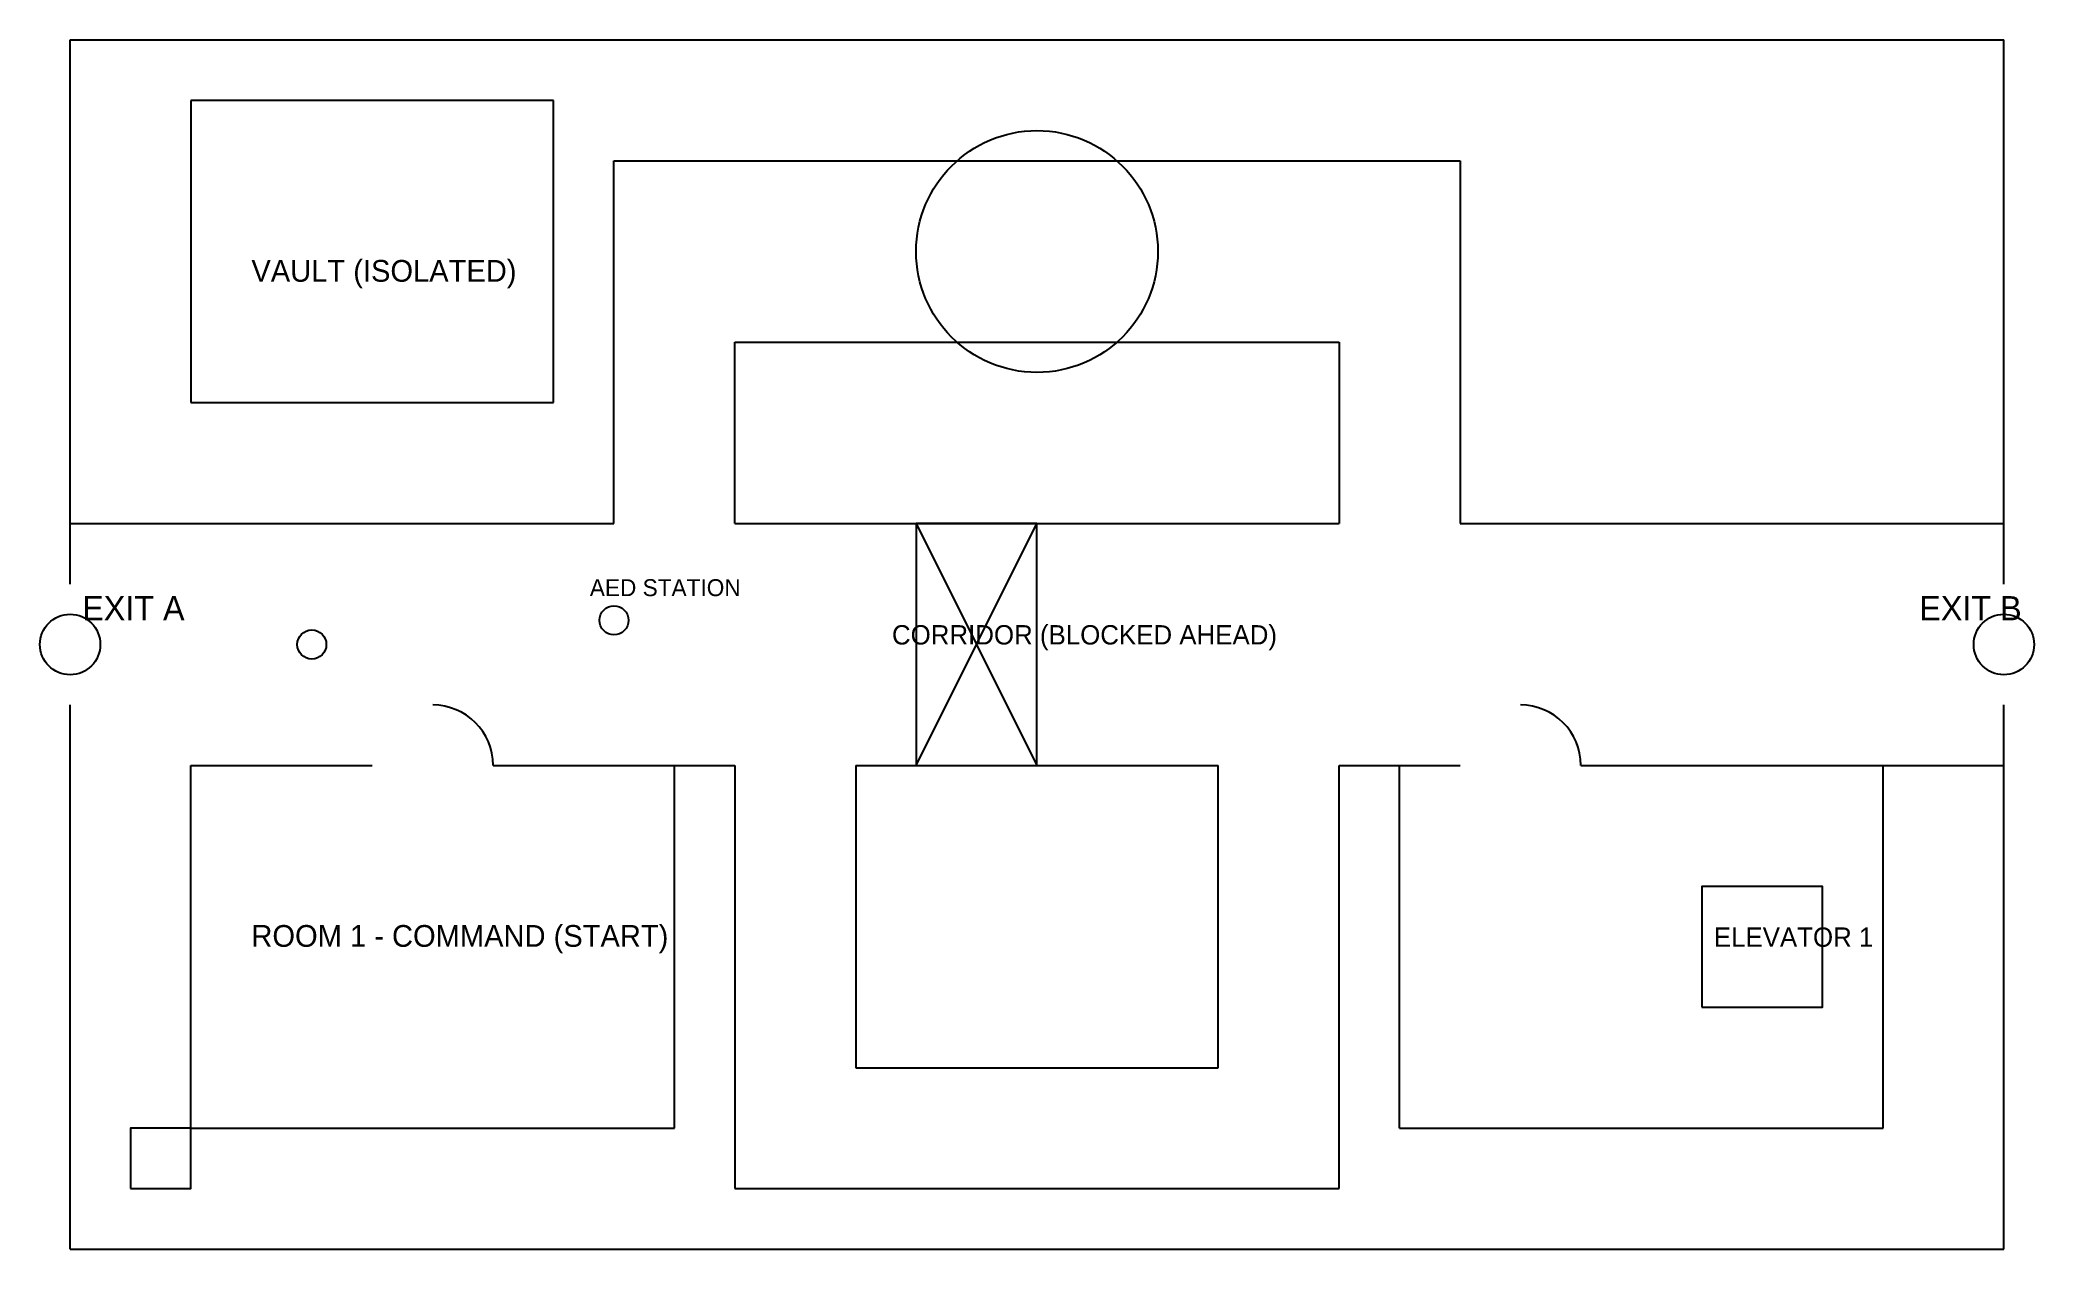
# Model space of a CAD drawing. Header units: millimetres. Extents: x -250 to 16250, y 0 to 10000.
import ezdxf

# ---------------------------------------------------------------- set-up
doc = ezdxf.new("R2010")
doc.units = ezdxf.units.MM
for name, color, linetype in [('A-DOOR', 7, 'Continuous'), ('A-ELEV', 7, 'Continuous'), ('A-WALL', 7, 'Continuous'), ('AED', 7, 'Continuous'), ('ANNO', 7, 'Continuous'), ('BLOCKED', 7, 'Continuous'), ('EMERGENCY_EXIT', 7, 'Continuous'), ('HAZMAT', 7, 'Continuous'), ('HYDRANT', 7, 'Continuous'), ('STAIRS', 7, 'Continuous')]:
    doc.layers.add(name, color=color, linetype=linetype)

msp = doc.modelspace()

# ---------------------------------------------------------------- linework, layer by layer
at = {"layer": 'A-DOOR'}
for centre in [(3000, 4000), (12000, 4000)]:
    msp.add_arc(centre, 500, 0, 90, dxfattribs=at)
at = {"layer": 'A-ELEV'}
msp.add_lwpolyline([(13500, 2000), (14500, 2000), (14500, 3000), (13500, 3000)], close=True, dxfattribs=at)
at = {"layer": 'A-WALL'}
for p, q in [((0, 10000), (16000, 10000)), ((0, 5500), (0, 10000)), ((16000, 5500), (16000, 10000)), ((4000, 9500), (1000, 9500)), ((1000, 9500), (1000, 7000)), ((4000, 7000), (4000, 9500)), ((4500, 6000), (4500, 9000)), ((4500, 9000), (11500, 9000)), ((11500, 9000), (11500, 6000)), ((5500, 6000), (5500, 7500)), ((5500, 7500), (10500, 7500)), ((10500, 7500), (10500, 6000)), ((1000, 7000), (4000, 7000)), ((0, 6000), (4500, 6000)), ((5500, 6000), (10500, 6000)), ((11500, 6000), (16000, 6000)), ((0, 0), (0, 4500)), ((16000, 0), (16000, 4500)), ((1000, 4000), (2500, 4000)), ((1000, 1000), (1000, 4000)), ((3500, 4000), (5500, 4000)), ((5000, 1000), (5000, 4000)), ((5500, 4000), (5500, 500)), ((6500, 4000), (9500, 4000)), ((6500, 4000), (6500, 1500)), ((9500, 1500), (9500, 4000)), ((10500, 4000), (11500, 4000)), ((10500, 500), (10500, 4000)), ((11000, 1000), (11000, 4000)), ((12500, 4000), (16000, 4000)), ((15000, 1000), (15000, 4000)), ((6500, 1500), (9500, 1500)), ((1000, 1000), (5000, 1000)), ((11000, 1000), (15000, 1000)), ((5500, 500), (10500, 500)), ((0, 0), (16000, 0))]:
    msp.add_line(p, q, dxfattribs=at)
at = {"layer": 'AED'}
msp.add_circle((4500, 5200), 120, dxfattribs=at)
at = {"layer": 'BLOCKED'}
for p, q in [((7000, 4000), (8000, 6000)), ((7000, 6000), (8000, 4000))]:
    msp.add_line(p, q, dxfattribs=at)
msp.add_lwpolyline([(7000, 4000), (8000, 4000), (8000, 6000), (7000, 6000)], close=True, dxfattribs=at)
at = {"layer": 'EMERGENCY_EXIT'}
for centre in [(0, 5000), (16000, 5000)]:
    msp.add_circle(centre, 250, dxfattribs=at)
at = {"layer": 'HAZMAT'}
msp.add_circle((8000, 8250), 1000, dxfattribs=at)
at = {"layer": 'HYDRANT'}
msp.add_circle((2000, 5000), 120, dxfattribs=at)
at = {"layer": 'STAIRS'}
msp.add_lwpolyline([(500, 500), (1000, 500), (1000, 1000), (500, 1000)], close=True, dxfattribs=at)

# ---------------------------------------------------------------- texts
at = {"layer": 'ANNO'}
for s, height, p in [('VAULT (ISOLATED)', 180, (1500, 8000)), ('AED STATION', 140, (4300, 5400)), ('EXIT A', 200, (100, 5200)), ('EXIT B', 200, (15300, 5200)), ('CORRIDOR (BLOCKED AHEAD)', 160, (6800, 5000)), ('ROOM 1 - COMMAND (START)', 180, (1500, 2500)), ('ELEVATOR 1', 160, (13600, 2500))]:
    msp.add_text(s, height=height, dxfattribs=at).set_placement(p)

doc.saveas('drawing.dxf')
